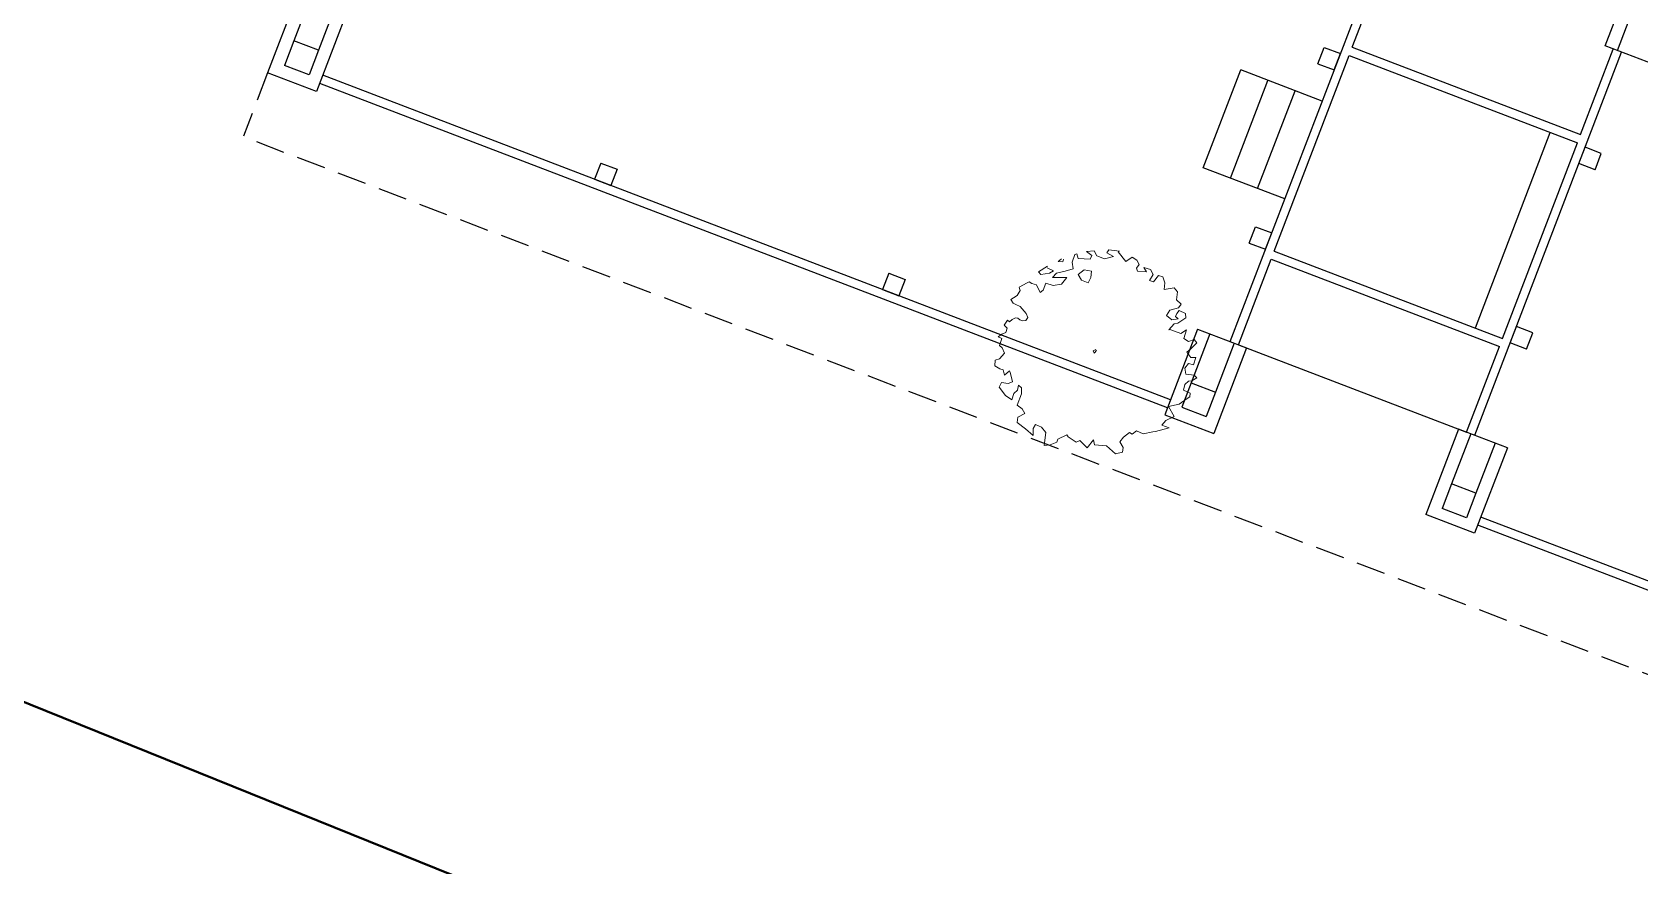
# Model space of a CAD drawing. Extents: x 2080 to 102399, y 2071 to 93424.
# Drawn here: x 76350 to 76903, y 80371 to 80658 of the extents above; entities that cross this region are included whole.
import ezdxf

# ---------------------------------------------------------------- set-up
doc = ezdxf.new("R2010")
doc.units = 0
doc.header["$LTSCALE"] = 20
doc.header["$MEASUREMENT"] = 0
doc.linetypes.add('DASHED', pattern=[0.75, 0.5, -0.25])
for name, color, linetype, lineweight in [('fence', 13, 'FENCELINE2', 40), ('Mango tree', 96, 'Continuous', 5), ('sappotta', 114, 'Continuous', 5)]:
    doc.layers.add(name, color=color, linetype=linetype, lineweight=lineweight)
doc.layers.add('wall', color=13, linetype='Continuous')
doc.linetypes.add('FENCELINE2', pattern='A,0.25,-0.1,[132,ltypeshp.shx,S=0.1,R=0,X=-0.1,Y=0],-0.1,1', length=1.45)

# ---------------------------------------------------------------- blocks, each defined once
blk = doc.blocks.new('NEEM')
at = {"layer": 'sappotta', "linetype": 'Continuous'}
for p, q in [((-0.213, 1.092), (-0.242, 1.007)), ((-0.191, 1.099), (-0.213, 1.092)), ((-0.177, 1.048), (-0.191, 1.099)), ((0.003, 1.132), (-0.083, 1.127)), ((-0.083, 1.127), (-0.023, 1.083)), ((-0.023, 1.083), (-0.043, 1.039)), ((0.03, 1.077), (0.003, 1.132)), ((0.114, 1.043), (0.03, 1.077)), ((0.216, 1.072), (0.114, 1.043)), ((0.162, 1.144), (0.142, 1.112)), ((0.142, 1.112), (0.216, 1.072)), ((0.283, 1.13), (0.162, 1.144)), ((0.267, 1.123), (0.283, 1.13)), ((0.351, 1.016), (0.267, 1.123)), ((-0.517, 0.963), (-0.614, 0.901)), ((-0.614, 0.901), (-0.589, 0.87)), ((-0.521, 0.945), (-0.521, 0.945)), ((-0.449, 0.913), (-0.521, 0.945)), ((-0.494, 0.884), (-0.449, 0.913)), ((-0.32, 0.906), (-0.415, 0.884)), ((-0.359, 1.043), (-0.396, 1.016)), ((-0.396, 1.016), (-0.345, 1.011)), ((-0.345, 1.011), (-0.34, 1.039)), ((-0.23, 0.935), (-0.32, 0.906)), ((-0.242, 1.007), (-0.23, 0.935)), ((-0.043, 1.039), (-0.177, 1.048)), ((-0.108, 0.922), (-0.177, 0.872)), ((-0.027, 0.908), (-0.108, 0.922)), ((-0.034, 0.839), (-0.027, 0.908)), ((0.421, 1.063), (0.351, 1.016)), ((0.473, 1.03), (0.421, 1.063)), ((0.472, 0.942), (0.501, 0.982)), ((0.483, 0.908), (0.472, 0.942)), ((0.501, 0.982), (0.473, 1.03)), ((0.581, 0.9), (0.483, 0.908)), ((0.551, 0.95), (0.581, 0.9)), ((0.627, 0.928), (0.551, 0.95)), ((0.654, 0.87), (0.627, 0.928)), ((-0.783, 0.757), (-0.83, 0.729)), ((-0.83, 0.729), (-0.826, 0.714)), ((-0.826, 0.714), (-0.818, 0.692)), ((-0.749, 0.774), (-0.783, 0.757)), ((-0.717, 0.789), (-0.749, 0.774)), ((-0.689, 0.772), (-0.717, 0.789)), ((-0.638, 0.758), (-0.689, 0.772)), ((-0.598, 0.672), (-0.638, 0.758)), ((-0.589, 0.87), (-0.494, 0.884)), ((-0.533, 0.776), (-0.562, 0.699)), ((-0.452, 0.75), (-0.533, 0.776)), ((-0.415, 0.884), (-0.459, 0.839)), ((-0.459, 0.839), (-0.303, 0.837)), ((-0.361, 0.762), (-0.452, 0.75)), ((-0.303, 0.837), (-0.361, 0.762)), ((-0.177, 0.872), (-0.139, 0.809)), ((-0.139, 0.809), (-0.067, 0.78)), ((-0.067, 0.78), (-0.034, 0.839)), ((0.616, 0.806), (0.654, 0.87)), ((0.66, 0.788), (0.616, 0.806)), ((0.715, 0.86), (0.66, 0.788)), ((0.762, 0.844), (0.715, 0.86)), ((0.783, 0.779), (0.762, 0.844)), ((0.776, 0.704), (0.783, 0.779)), ((0.888, 0.723), (0.776, 0.704)), ((0.924, 0.679), (0.888, 0.723)), ((-0.892, 0.613), (-0.923, 0.594)), ((-0.923, 0.594), (-0.895, 0.555)), ((-0.895, 0.555), (-0.868, 0.54)), ((-0.85, 0.638), (-0.892, 0.613)), ((-0.868, 0.54), (-0.818, 0.517)), ((-0.818, 0.692), (-0.85, 0.638)), ((-0.562, 0.699), (-0.598, 0.672)), ((0.913, 0.591), (0.924, 0.679)), ((0.964, 0.541), (0.913, 0.591)), ((0.934, 0.5), (0.964, 0.541)), ((-0.96, 0.366), (-0.994, 0.31)), ((-0.935, 0.345), (-0.96, 0.366)), ((-0.908, 0.372), (-0.935, 0.345)), ((-0.87, 0.389), (-0.908, 0.372)), ((-0.846, 0.386), (-0.87, 0.389)), ((-0.821, 0.367), (-0.846, 0.386)), ((-0.788, 0.359), (-0.821, 0.367)), ((-0.818, 0.517), (-0.752, 0.44)), ((-0.757, 0.361), (-0.788, 0.359)), ((-0.735, 0.394), (-0.757, 0.361)), ((-0.752, 0.44), (-0.735, 0.394)), ((0.804, 0.415), (0.84, 0.475)), ((0.86, 0.367), (0.804, 0.415)), ((0.84, 0.475), (0.934, 0.5)), ((0.933, 0.378), (0.86, 0.367)), ((0.917, 0.437), (0.904, 0.404)), ((0.904, 0.404), (0.933, 0.378)), ((0.942, 0.471), (0.917, 0.437)), ((0.93, 0.332), (1.018, 0.389)), ((1.014, 0.439), (0.942, 0.471)), ((1.018, 0.389), (1.014, 0.439)), ((-1.023, 0.208), (-1.062, 0.182)), ((-1.062, 0.182), (-1.02, 0.162)), ((-0.978, 0.229), (-1.023, 0.208)), ((-0.994, 0.31), (-0.961, 0.275)), ((-0.961, 0.275), (-0.978, 0.229)), ((0.829, 0.259), (0.888, 0.326)), ((0.838, 0.262), (0.829, 0.259)), ((0.931, 0.228), (0.838, 0.262)), ((0.888, 0.326), (0.93, 0.332)), ((0.962, 0.217), (0.931, 0.228)), ((1.025, 0.259), (0.962, 0.217)), ((0.996, 0.16), (1.025, 0.259)), ((-1.02, 0.162), (-1.049, 0.084)), ((-1.049, 0.084), (-1.017, 0.059)), ((-1.017, 0.059), (-0.991, -0.002)), ((0.02, 0.041), (-0.009, 0.024)), ((-0.009, 0.024), (0, 0)), ((0, 0), (0.014, 0.011)), ((0.014, 0.011), (0.027, 0.031)), ((1.046, 0.129), (0.996, 0.16)), ((1.029, 0.011), (1.074, 0.049)), ((1.074, -0.047), (1.029, 0.011)), ((1.109, 0.149), (1.046, 0.129)), ((1.074, 0.049), (1.137, 0.114)), ((1.137, 0.114), (1.109, 0.149)), ((-1.097, -0.077), (-1.098, -0.14)), ((-1.098, -0.14), (-1.044, -0.173)), ((-1.048, -0.062), (-1.097, -0.077)), ((-0.991, -0.002), (-1.048, -0.062)), ((-1.044, -0.173), (-1.007, -0.185)), ((1.007, -0.166), (1.046, -0.114)), ((1.016, -0.234), (1.007, -0.166)), ((1.046, -0.114), (1.1, -0.129)), ((1.129, -0.047), (1.074, -0.047)), ((1.1, -0.129), (1.129, -0.047)), ((-1.025, -0.325), (-1.052, -0.378)), ((-0.953, -0.336), (-1.025, -0.325)), ((-1.007, -0.185), (-0.992, -0.244)), ((-0.992, -0.244), (-0.937, -0.198)), ((-0.902, -0.318), (-0.953, -0.336)), ((-0.937, -0.198), (-0.93, -0.213)), ((-0.93, -0.213), (-0.902, -0.318)), ((-0.848, -0.411), (-0.837, -0.355)), ((-0.837, -0.355), (-0.803, -0.383)), ((0.992, -0.411), (1.004, -0.349)), ((1.004, -0.349), (1.045, -0.311)), ((1.11, -0.243), (1.016, -0.234)), ((1.045, -0.311), (1.083, -0.306)), ((1.083, -0.306), (1.137, -0.273)), ((1.137, -0.273), (1.11, -0.243)), ((-1.052, -0.378), (-0.982, -0.471)), ((-0.982, -0.471), (-0.91, -0.516)), ((-0.91, -0.516), (-0.888, -0.446)), ((-0.888, -0.446), (-0.848, -0.411)), ((-0.803, -0.452), (-0.853, -0.576)), ((-0.803, -0.383), (-0.803, -0.452)), ((0.943, -0.565), (1.032, -0.503)), ((1.066, -0.443), (0.992, -0.411)), ((1.032, -0.503), (1.061, -0.484)), ((1.061, -0.484), (1.066, -0.443)), ((-0.853, -0.576), (-0.797, -0.619)), ((-0.844, -0.71), (-0.852, -0.77)), ((-0.766, -0.668), (-0.844, -0.71)), ((-0.797, -0.619), (-0.766, -0.668)), ((0.797, -0.747), (0.887, -0.704)), ((0.826, -0.591), (0.943, -0.565)), ((0.887, -0.704), (0.826, -0.591)), ((-0.852, -0.77), (-0.758, -0.838)), ((-0.758, -0.838), (-0.675, -0.912)), ((-0.676, -0.836), (-0.649, -0.791)), ((-0.675, -0.912), (-0.676, -0.836)), ((-0.649, -0.791), (-0.582, -0.82)), ((-0.582, -0.82), (-0.534, -0.881)), ((-0.534, -0.881), (-0.554, -1.025)), ((0.327, -0.932), (0.391, -0.879)), ((0.391, -0.879), (0.423, -0.897)), ((0.423, -0.897), (0.47, -0.86)), ((0.47, -0.86), (0.543, -0.896)), ((0.543, -0.896), (0.652, -0.871)), ((0.652, -0.871), (0.68, -0.867)), ((0.68, -0.867), (0.834, -0.828)), ((0.751, -0.797), (0.797, -0.747)), ((0.834, -0.828), (0.751, -0.797)), ((-0.554, -1.025), (-0.486, -1.015)), ((-0.486, -1.015), (-0.413, -0.988)), ((-0.413, -0.988), (-0.401, -0.955)), ((-0.401, -0.955), (-0.302, -0.907)), ((-0.302, -0.907), (-0.286, -0.926)), ((-0.286, -0.926), (-0.197, -0.986)), ((-0.197, -0.986), (-0.157, -0.969)), ((-0.157, -0.969), (-0.078, -1.049)), ((-0.078, -1.049), (-0.006, -0.96)), ((-0.006, -0.96), (0.006, -1.017)), ((0.006, -1.017), (0.139, -1.026)), ((0.139, -1.026), (0.236, -1.115)), ((0.287, -0.982), (0.327, -0.932)), ((0.324, -1.046), (0.287, -0.982)), ((0.314, -1.096), (0.324, -1.046)), ((0.236, -1.115), (0.314, -1.096))]:
    blk.add_line(p, q, dxfattribs=at)
blk = doc.blocks.new('A$C4747145C')
for p, q in [((5.03, -943.1), (55.44, -811.42)), ((133.89, -841.45), (145.15, -812.03)), ((46.98, -841.91), (58.24, -812.49)), ((-314.55, -821.31), (-325.81, -850.73)), ((-297.73, -827.75), (-309, -857.16)), ((-316.78, -839.73), (-319.99, -848.14)), ((-308.37, -842.95), (-316.78, -839.73)), ((-308.37, -842.95), (-311.59, -851.35)), ((20.17, -911.95), (45.91, -844.71)), ((35.18, -847.56), (37.32, -841.96)), ((37.32, -841.96), (42.93, -844.11)), ((40.78, -849.71), (42.93, -844.11)), ((45.91, -844.71), (124.36, -874.74)), ((46.98, -841.91), (125.43, -871.94)), ((89.09, -975.27), (139.49, -843.59)), ((125.43, -871.94), (136.69, -842.52)), ((150.7, -847.88), (133.89, -841.45)), ((-309, -857.16), (-325.81, -850.73)), ((-311.59, -851.35), (-319.99, -848.14)), ((-4.22, -883.35), (8.65, -849.73)), ((36.67, -860.45), (8.65, -849.73)), ((35.18, -847.56), (40.78, -849.71)), ((-16.54, -965.9), (-307.92, -854.36)), ((-15.47, -963.09), (-306.85, -851.56)), ((5.12, -886.92), (17.99, -853.3)), ((14.46, -890.5), (27.33, -856.87)), ((89.28, -938.41), (115.02, -871.16)), ((98.62, -941.98), (124.36, -874.74)), ((124.84, -881.88), (126.98, -876.28)), ((132.58, -878.42), (126.98, -876.28)), ((130.44, -884.03), (132.58, -878.42)), ((-211.31, -881.71), (-213.46, -887.31)), ((-211.31, -881.71), (-205.71, -883.85)), ((-205.71, -883.85), (-207.85, -889.45)), ((23.8, -894.07), (-4.22, -883.35)), ((130.44, -884.03), (124.84, -881.88)), ((-213.46, -887.31), (-207.85, -889.45)), ((11.59, -909.2), (13.73, -903.6)), ((13.73, -903.6), (19.33, -905.74)), ((17.19, -911.35), (19.33, -905.74)), ((11.59, -909.2), (17.19, -911.35)), ((7.84, -944.17), (19.1, -914.76)), ((19.1, -914.76), (97.55, -944.78)), ((20.17, -911.95), (98.62, -941.98)), ((-112.32, -919.6), (-114.46, -925.2)), ((-112.32, -919.6), (-106.71, -921.74)), ((-106.71, -921.74), (-108.86, -927.35)), ((-114.46, -925.2), (-108.86, -927.35)), ((-6.17, -938.81), (-17.43, -968.23)), ((-6.17, -938.81), (10.64, -945.25)), ((101.24, -943.52), (103.39, -937.92)), ((108.99, -940.06), (103.39, -937.92)), ((7.84, -944.17), (86.29, -974.2)), ((86.29, -974.2), (97.55, -944.78)), ((106.85, -945.67), (101.24, -943.52)), ((106.85, -945.67), (108.99, -940.06)), ((10.64, -945.25), (-0.62, -974.67)), ((-8.4, -957.23), (-11.62, -965.64)), ((-8.4, -957.23), (0, -960.45)), ((0, -960.45), (-3.22, -968.85)), ((-11.62, -965.64), (-3.22, -968.85)), ((-17.43, -968.23), (-0.62, -974.67)), ((83.48, -973.13), (72.22, -1002.55)), ((100.3, -979.56), (83.48, -973.13)), ((100.3, -979.56), (89.03, -1008.98)), ((81.07, -992.02), (77.86, -1000.42)), ((89.48, -995.23), (81.07, -992.02)), ((89.48, -995.23), (86.26, -1003.64)), ((89.03, -1008.98), (72.22, -1002.55)), ((86.26, -1003.64), (77.86, -1000.42)), ((382.56, -1114.91), (91.18, -1003.38)), ((381.49, -1117.71), (90.11, -1006.18))]:
    blk.add_line(p, q)
at = {"linetype": 'DASHED'}
for p, q in [((-325.81, -850.73), (-334.12, -872.44)), ((786.5, -1301.65), (-333.97, -872.77))]:
    blk.add_line(p, q, dxfattribs=at)
at = {"layer": 'wall'}
for p, q in [((-310.34, -822.92), (-316.78, -839.73)), ((-301.94, -826.14), (-308.37, -842.95)), ((138.09, -843.06), (144.35, -826.71)), ((-1.97, -940.42), (-8.4, -957.23)), ((6.44, -943.64), (0, -960.45)), ((87.69, -974.74), (81.07, -992.02)), ((96.09, -977.96), (89.48, -995.23))]:
    blk.add_line(p, q, dxfattribs=at)

msp = doc.modelspace()

# ---------------------------------------------------------------- linework, layer by layer
at = {"layer": 'fence', "linetype": 'Continuous'}
msp.add_line((76047.763, 80548.424), (77737.144, 79866.51), dxfattribs=at)

# ---------------------------------------------------------------- block references
at = {"ltscale": 0.5}
msp.add_blockref('A$C4747145C', (76756.96, 81494.426), dxfattribs=at)
at = {"layer": 'Mango tree', "linetype": 'Continuous', "xscale": 31.0243536215421, "yscale": 31.0243536215421, "zscale": 31.0243536215421}
msp.add_blockref('NEEM', (76715.192, 80547.385), dxfattribs=at)

doc.saveas('drawing.dxf')
